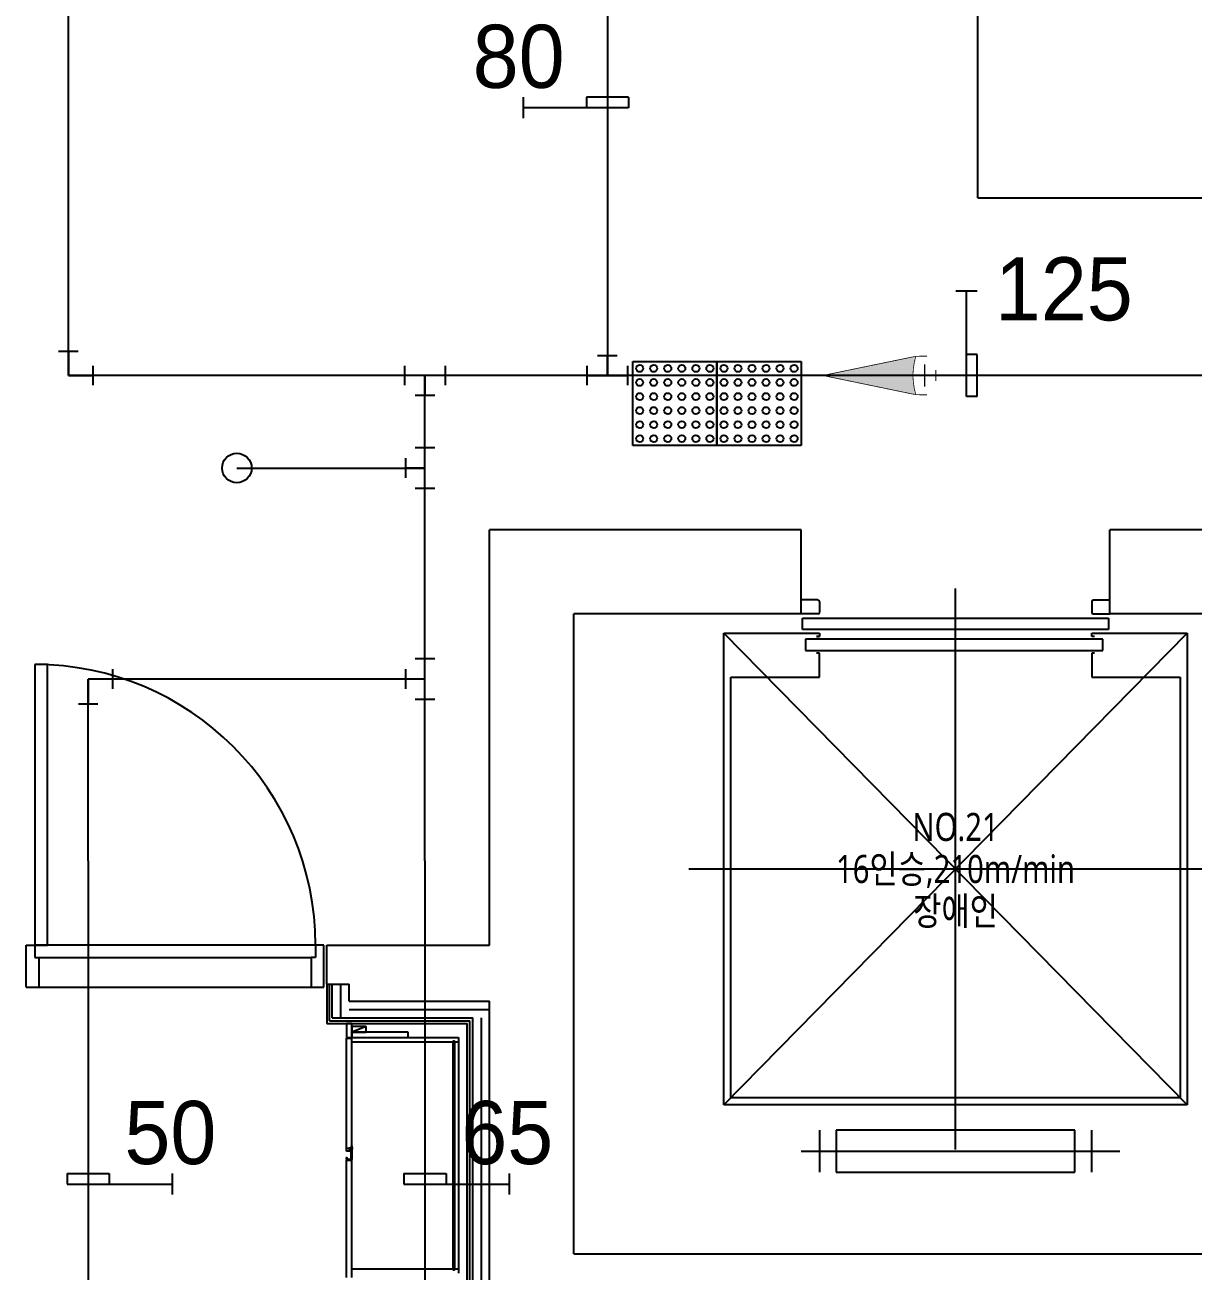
# Model space of a CAD drawing. Header units: millimetres. Extents: x 238075 to 303070, y -258150 to -205841.
# Drawn here: x 265478 to 269639, y -236923 to -232482 of the extents above; entities that cross this region are included whole.
import ezdxf
from ezdxf.enums import TextEntityAlignment as Align

# ---------------------------------------------------------------- set-up
doc = ezdxf.new("R2010")
doc.units = ezdxf.units.MM
doc.header["$LTSCALE"] = 200
for name, color, linetype in [('-소화(SP가지관)', 3, 'Continuous'), ('-소화(SP헤드하향)', 2, 'Continuous'), ('-소화(배관-SP 2차)', 1, 'Continuous'), ('L4', 4, 'Continuous'), ('TEX', 3, 'Continuous'), ('아파트', 253, 'Continuous')]:
    doc.layers.add(name, color=color, linetype=linetype)
doc.styles.add('돋움', font='Dotum.ttf')
doc.styles.add('맑은 고딕', font='malgun.ttf', dxfattribs={"width": 0.8})

# ---------------------------------------------------------------- blocks, each defined once
blk = doc.blocks.new('A$C78BA73EA')
for p, q in [((0.5, 5), (0.5, 0)), ((1, 5), (0.5, 5)), ((1, 5), (1, 3)), ((1, 3), (0.5, 3)), ((1, 0), (0, 0))]:
    blk.add_line(p, q)
blk = doc.blocks.new('A$C1978247E')
at = {"color": 0}
for p, q in [((-45.1, 90), (45.1, 90)), ((0, 0), (0, 90)), ((-93.8, -45.1), (-93.8, 45.1)), ((93.8, 0), (-93.8, 0)), ((93.8, -45.1), (93.8, 45.1))]:
    blk.add_line(p, q, dxfattribs=at)
blk = doc.blocks.new('A$C476E3A35')
at = {"color": 0}
for p, q in [((112.5, 0), (0, 0)), ((0, 0), (0, -113.2)), ((112.5, 45.1), (112.5, -45.1)), ((-45.1, -113.2), (45.1, -113.2))]:
    blk.add_line(p, q, dxfattribs=at)
blk = doc.blocks.new('A$C7822437B')
h = blk.add_hatch(color=256)
edge = h.paths.add_edge_path()
edge.add_arc((32.3, -12.2), 93.8, 76.7595, 83.3351, ccw=False)
edge.add_line((53.8, 79), (236.9, 41.1))
edge.add_line((236.9, 41.1), (53.8, 3.3))
edge.add_arc((32.3, 94.5), 93.8, 276.6649, 283.2405, ccw=False)
edge.add_arc((-108.7, 44.4), 157.9, 344.1932, 358.8116)
edge.add_arc((-108.7, 37.9), 157.9, 1.1884, 15.8068)
at = {"const_width": 1.56}
for points in [[(19.9, 81.5), (32.3, 81.5, -0.057837), (53.8, 79), (236.9, 41.1), (53.8, 3.3, -0.057837), (32.3, 0.8), (19.9, 0.8)], [(43.2, 80.9, -0.063872), (49.1, 41.1, -0.063872), (43.2, 1.4)]]:
    blk.add_lwpolyline(points, format="xyb", dxfattribs=at)
at = {"const_width": 2.6}
for points in [[(1.3, 52.9), (1.3, 41.1), (1.3, 29.4)], [(24.7, 64.6), (24.7, 41.1), (24.7, 17.7)]]:
    blk.add_lwpolyline(points, dxfattribs=at)

msp = doc.modelspace()

# ---------------------------------------------------------------- linework, layer by layer
at = {"layer": '-소화(SP가지관)'}
for p in [(266902.6, -234813.4, 54985.4), (265702.8, -235461.2, 54985.4)]:
    msp.add_line(p, (265702.8, -234813.4, 54985.4), dxfattribs=at)
at = {"layer": '-소화(SP가지관)', "color": 2, "ltscale": 0.25}
for p, q in [((265702.6, -235461.2, 54985.4), (265702.6, -237301.2, 54985.4)), ((266902.6, -235461.2, 54985.4), (266902.6, -237451.2, 54985.4))]:
    msp.add_line(p, q, dxfattribs=at)
at = {"layer": '-소화(SP헤드하향)'}
msp.add_circle((266232.6, -234061.2, 54985.4), 52.6, dxfattribs=at)
at = {"layer": '-소화(배관-SP 2차)', "color": 3}
for p, q in [((267552.6, -229736.8, 54985.4), (267552.6, -233731.2, 54985.4)), ((268872.6, -233098.4, 54985.4), (268871.9, -231102.5, 54985.4)), ((265632.6, -233731.2, 54985.4), (265632.6, -232385.2, 54985.4)), ((268872.6, -233098.4, 54985.4), (270902.6, -233098.4, 54985.4)), ((271882.6, -233731.2, 54985.4), (265632.6, -233731.2, 54985.4)), ((266902.6, -235461.2, 54985.4), (266902.6, -233731.2, 54985.4)), ((266826.4, -234061.2, 54985.4), (266902.6, -234061.2, 54985.4))]:
    msp.add_line(p, q, dxfattribs=at)
msp.add_line((266232.6, -234061.2, 54985.4), (266826.4, -234061.2, 54985.4))
at = {"layer": 'L4'}
for p, q in [((267642.6, -233681.2, 0), (267942.6, -233681.2, 0)), ((267642.6, -233981.2, 0), (267642.6, -233681.2, 0)), ((267942.6, -233681.2, 0), (267942.6, -233981.2, 0)), ((267942.6, -233681.2, 0), (268242.6, -233681.2, 0)), ((267942.6, -233981.2, 0), (267942.6, -233681.2, 0)), ((268242.6, -233681.2, 0), (268242.6, -233981.2, 0)), ((267942.6, -233981.2, 0), (267642.6, -233981.2, 0)), ((268242.6, -233981.2, 0), (267942.6, -233981.2, 0)), ((268242.6, -234281.2, 54985.4), (267132.6, -234281.2, 54985.4)), ((267132.6, -235761.2, 54985.4), (267132.6, -234281.2, 54985.4)), ((268242.6, -234581.2, 54985.4), (268242.6, -234281.2, 54985.4)), ((269342.6, -234581.2, 54985.4), (269342.6, -234281.2, 54985.4)), ((270332.6, -234281.2, 54985.4), (269342.6, -234281.2, 54985.4)), ((268792.6, -236490.2, 0), (268792.6, -234490.2, 0)), ((268302.6, -234531.2, 0), (268242.6, -234531.2, 0)), ((268307.6, -234536.2, 0), (268307.6, -234576.2, 0)), ((269277.6, -234536.2, 0), (269277.6, -234576.2, 0)), ((269282.6, -234531.2, 0), (269342.6, -234531.2, 0)), ((268242.6, -234581.2, 54985.4), (267432.6, -234581.2, 54985.4)), ((267432.6, -236861.2, 54985.4), (267432.6, -234581.2, 54985.4)), ((268302.6, -234581.2, 0), (268242.6, -234581.2, 0)), ((268247.6, -234636.2, 0), (268247.6, -234596.2, 0)), ((268247.6, -234596.2, 0), (269337.6, -234596.2, 0)), ((268792.6, -234636.2, 0), (268792.6, -234596.2, 0)), ((269282.6, -234581.2, 0), (269342.6, -234581.2, 0)), ((269337.6, -234596.2, 0), (269337.6, -234636.2, 0)), ((270032.6, -234581.2, 54985.4), (269342.6, -234581.2, 54985.4)), ((269337.6, -234636.2, 0), (268247.6, -234636.2, 0)), ((267967.6, -236331.2, 0), (269617.6, -234649.2, 0)), ((269617.6, -236331.2, 0), (267967.6, -234649.2, 0)), ((267967.6, -236331.2, 0), (267967.6, -234649.2, 0)), ((267967.6, -234649.2, 0), (268307.6, -234649.2, 0)), ((268257.6, -234671.2, 0), (268257.6, -234711.2, 0)), ((269317.6, -234671.2, 0), (268257.6, -234671.2, 0)), ((268307.6, -234661.2, 0), (268297.6, -234661.2, 0)), ((268297.6, -234661.2, 0), (268307.6, -234661.2, 0)), ((268307.6, -234649.2, 0), (268307.6, -234661.2, 0)), ((268792.6, -234711.2, 0), (268792.6, -234671.2, 0)), ((269277.6, -234649.2, 0), (269617.6, -234649.2, 0)), ((269277.6, -234661.2, 0), (269277.6, -234649.2, 0)), ((269287.6, -234661.2, 0), (269277.6, -234661.2, 0)), ((269317.6, -234711.2, 0), (269317.6, -234671.2, 0)), ((269617.6, -234649.2, 0), (269617.6, -236331.2, 0)), ((268257.6, -234711.2, 0), (269317.6, -234711.2, 0)), ((268307.6, -234721.2, 0), (268297.6, -234721.2, 0)), ((268307.6, -234806.2, 0), (268307.6, -234721.2, 0)), ((269287.6, -234721.2, 0), (269277.6, -234721.2, 0)), ((269277.6, -234721.2, 0), (269277.6, -234806.2, 0)), ((265557.6, -234761.2), (265512.6, -234761.2)), ((265512.6, -234761.2), (265512.6, -235761.2)), ((265557.6, -235761.2), (265557.6, -234761.2)), ((267992.6, -236306.2, 0), (267992.6, -234806.2, 0)), ((267992.6, -234806.2, 0), (268307.6, -234806.2, 0)), ((269277.6, -234806.2, 0), (269592.6, -234806.2, 0)), ((269592.6, -234806.2, 0), (269592.6, -236306.2, 0)), ((269742.6, -235490.2, 0), (267842.6, -235490.2, 0)), ((265482.6, -235761.2), (265512.6, -235761.2)), ((265482.6, -235911.3), (265482.6, -235761.2)), ((266512.6, -235761.2), (265512.6, -235761.2)), ((265512.6, -235761.2), (265512.6, -235806.2)), ((265512.6, -235761.2), (265557.6, -235761.2)), ((266512.6, -235761.2), (266512.6, -235806.2)), ((266542.6, -235761.2), (266512.6, -235761.2)), ((266542.6, -235911.3), (266542.6, -235761.2)), ((266552.6, -235901.2, 54985.4), (266552.6, -235761.2, 54985.4)), ((266552.6, -235761.2, 54985.4), (267132.6, -235761.2, 54985.4)), ((265512.6, -235806.2), (265527.6, -235806.2)), ((265527.6, -235806.2), (266497.6, -235806.2)), ((265527.6, -235806.2), (265527.6, -235911.3)), ((266512.6, -235806.2), (266497.6, -235806.2)), ((266497.6, -235806.2), (266497.6, -235911.3)), ((265482.6, -235911.3), (265527.6, -235911.3)), ((265527.6, -235911.3), (266497.6, -235911.3)), ((266497.6, -235911.3), (266542.6, -235911.3)), ((266552.6, -235901.2), (266552.6, -236041.2)), ((266552.6, -235901.2, 54985.4), (266632.6, -235901.2, 54985.4)), ((266562.6, -236031.2), (266562.6, -235901.2)), ((266572.6, -236021.2), (266572.6, -235901.2)), ((266602.6, -236021.2), (266602.6, -235901.2)), ((266632.6, -235961.2, 54985.4), (266632.6, -235901.2, 54985.4)), ((266632.6, -235961.2, 54985.4), (267132.6, -235961.2, 54985.4)), ((267132.6, -237361.2, 54985.4), (267132.6, -235961.2, 54985.4)), ((266632.6, -235991.2), (267132.6, -235991.2)), ((266552.6, -236041.2), (267052.6, -236041.2)), ((266562.6, -236031.2), (267062.6, -236031.2)), ((266572.6, -236021.2), (267072.6, -236021.2)), ((266642.6, -236041.2), (266622.6, -236041.2)), ((266622.6, -236041.2), (266622.6, -236091.2)), ((266642.6, -236091.2), (266642.6, -236041.2)), ((266692.6, -236051.2), (266642.6, -236071.2)), ((266692.6, -236051.2), (266642.6, -236051.2)), ((266642.6, -236051.2), (266642.6, -236071.2)), ((266692.6, -236071.2), (266692.6, -236051.2)), ((267052.6, -239761.2), (267052.6, -236041.2)), ((267062.6, -237421.2), (267062.6, -236031.2)), ((267072.6, -237421.2), (267072.6, -236021.2)), ((267102.6, -236021.2), (267102.6, -237361.2)), ((266622.6, -236091.2), (266642.6, -236091.2)), ((266622.6, -236496.3), (266622.6, -236093.2)), ((266622.6, -236093.2), (266640.6, -236093.2)), ((266640.6, -236093.2), (266640.6, -236496.3)), ((266842.6, -236071.2), (266642.6, -236071.2)), ((266642.6, -236071.2), (266642.6, -236091.2)), ((266642.6, -236071.2), (266692.6, -236071.2)), ((266642.6, -236091.2), (267022.6, -236091.2)), ((266642.6, -236931.2), (266642.6, -236091.2)), ((266642.6, -236091.2), (266842.6, -236091.2)), ((266642.6, -236106.2), (267022.6, -236106.2)), ((266842.6, -236091.2), (266842.6, -236071.2)), ((267003.6, -236102.2), (267007.6, -236102.2)), ((267003.6, -236920.2), (267003.6, -236102.2)), ((267007.6, -236102.2), (267007.6, -236920.2)), ((267022.6, -236091.2), (267022.6, -236931.2)), ((269617.6, -236331.2, 0), (267967.6, -236331.2, 0)), ((269592.6, -236306.2, 0), (267992.6, -236306.2, 0)), ((268307.6, -236421.2, 0), (268307.6, -236571.2, 0)), ((269217.6, -236421.2, 0), (268367.6, -236421.2, 0)), ((268367.6, -236421.2, 0), (268367.6, -236571.2, 0)), ((269217.6, -236571.2, 0), (269217.6, -236421.2, 0)), ((269277.6, -236571.2, 0), (269277.6, -236421.2, 0)), ((266640.6, -236496.3), (266622.6, -236496.3)), ((266647.4, -236486.3), (266627.1, -236486.3)), ((266629.6, -236486.2), (266629.4, -236486.3)), ((266629.4, -236486.3), (266629.7, -236486.5)), ((266630.5, -236485.7), (266630, -236486)), ((266630.2, -236486.7), (266631, -236487.1)), ((266631.5, -236485.2), (266631, -236485.5)), ((266632.2, -236487.4), (266631.7, -236487.4)), ((266632.5, -236485.1), (266632, -236485.1)), ((266633.2, -236487.4), (266632.8, -236487.4)), ((266633.5, -236485.1), (266633, -236485.1)), ((266634.3, -236487.4), (266633.8, -236487.4)), ((266634.7, -236485.1), (266634.1, -236485.1)), ((266635.5, -236487.4), (266634.9, -236487.4)), ((266635.8, -236485.1), (266635.3, -236485.1)), ((266636.6, -236487.4), (266636, -236487.4)), ((266636.9, -236485.1), (266636.4, -236485.1)), ((266637.7, -236487.4), (266637.2, -236487.4)), ((266638.1, -236485.1), (266637.5, -236485.1)), ((266641.8, -236487.4), (266638.3, -236487.4)), ((266639.2, -236485.1), (266638.7, -236485.1)), ((266639.3, -236496.3), (266640.6, -236496.3)), ((266640.7, -236485.1), (266639.8, -236485.1)), ((266640, -236522.5), (266640, -236503.3)), ((266640.6, -236486), (266640.6, -236476.3)), ((266640.6, -236476.3), (266641.5, -236476.3)), ((266640.9, -236486.3), (266640.6, -236486)), ((266640.6, -236486.6), (266640.9, -236486.3)), ((266640.6, -236496.3), (266640.6, -236486.6)), ((266641.8, -236485.1), (266641.3, -236485.1)), ((266641.8, -236476.6), (266641.8, -236525.3)), ((266641.8, -236486.3), (266641.8, -236483.8)), ((266641.8, -236483.8), (266642.3, -236483.8)), ((266641.8, -236485.1), (266641.8, -236487.4)), ((266641.8, -236486.3), (266641.8, -236488.8)), ((266641.8, -236488.8), (266642.3, -236488.8)), ((266642.3, -236486.3), (266642.3, -236483.8)), ((266642.3, -236486.3), (266642.3, -236488.8)), ((266642.7, -236486.3), (266643.3, -236486)), ((266643.3, -236486.6), (266642.7, -236486.3)), ((268242.6, -236496.2, 0), (269377.6, -236496.2, 0)), ((266622.6, -236524.3), (266622.6, -236519.3)), ((266622.6, -236946.3), (266622.6, -236528.2)), ((266622.6, -236528.2), (266640.6, -236528.2)), ((266623.6, -236518.3), (266623.8, -236518.3)), ((266640.8, -236526.3), (266624.6, -236526.3)), ((266624.8, -236519.1), (266625.5, -236523.2)), ((266626.9, -236524.5), (266638, -236524.5)), ((266640.6, -236528.2), (266640.6, -236946.3)), ((268367.6, -236571.2, 0), (269217.6, -236571.2, 0)), ((267432.6, -236861.2, 54985.4), (270032.6, -236861.2, 54985.4)), ((267022.6, -236916.2), (266642.6, -236916.2)), ((267007.6, -236920.2), (267003.6, -236920.2))]:
    msp.add_line(p, q, dxfattribs=at)
for centre in [(267667.6, -233706.2, 0), (267717.6, -233706.2, 0), (267767.6, -233706.2, 0), (267817.6, -233706.2, 0), (267867.6, -233706.2, 0), (267917.6, -233706.2, 0), (267967.6, -233706.2, 0), (268017.6, -233706.2, 0), (268067.6, -233706.2, 0), (268117.6, -233706.2, 0), (268167.6, -233706.2, 0), (268217.6, -233706.2, 0), (267667.6, -233756.2, 0), (267717.6, -233756.2, 0), (267767.6, -233756.2, 0), (267817.6, -233756.2, 0), (267867.6, -233756.2, 0), (267917.6, -233756.2, 0), (267967.6, -233756.2, 0), (268017.6, -233756.2, 0), (268067.6, -233756.2, 0), (268117.6, -233756.2, 0), (268167.6, -233756.2, 0), (268217.6, -233756.2, 0), (267667.6, -233806.2, 0), (267717.6, -233806.2, 0), (267767.6, -233806.2, 0), (267817.6, -233806.2, 0), (267867.6, -233806.2, 0), (267917.6, -233806.2, 0), (267967.6, -233806.2, 0), (268017.6, -233806.2, 0), (268067.6, -233806.2, 0), (268117.6, -233806.2, 0), (268167.6, -233806.2, 0), (268217.6, -233806.2, 0), (267667.6, -233856.2, 0), (267717.6, -233856.2, 0), (267767.6, -233856.2, 0), (267817.6, -233856.2, 0), (267867.6, -233856.2, 0), (267917.6, -233856.2, 0), (267967.6, -233856.2, 0), (268017.6, -233856.2, 0), (268067.6, -233856.2, 0), (268117.6, -233856.2, 0), (268167.6, -233856.2, 0), (268217.6, -233856.2, 0), (267667.6, -233906.2, 0), (267717.6, -233906.2, 0), (267767.6, -233906.2, 0), (267817.6, -233906.2, 0), (267867.6, -233906.2, 0), (267917.6, -233906.2, 0), (267967.6, -233906.2, 0), (268017.6, -233906.2, 0), (268067.6, -233906.2, 0), (268117.6, -233906.2, 0), (268167.6, -233906.2, 0), (268217.6, -233906.2, 0), (267667.6, -233956.2, 0), (267717.6, -233956.2, 0), (267767.6, -233956.2, 0), (267817.6, -233956.2, 0), (267867.6, -233956.2, 0), (267917.6, -233956.2, 0), (267967.6, -233956.2, 0), (268017.6, -233956.2, 0), (268067.6, -233956.2, 0), (268117.6, -233956.2, 0), (268167.6, -233956.2, 0), (268217.6, -233956.2, 0)]:
    msp.add_circle(centre, 12.5, dxfattribs=at)
for centre, radius, start, end in [((268302.6, -234536.2, 0), 5, 0, 90), ((269282.6, -234536.2, 0), 5, 90, 180), ((268302.6, -234576.2, 0), 5, 270, 0), ((269282.6, -234576.2, 0), 5, 180, 270), ((265512.6, -235761.2), 1000, 0, 90), ((266631.8, -236487.7), 2.64, 138.4173, 145.4861), ((266629.6, -236486.3), 0.0741, 19.245, 98.3292), ((266665.7, -236475.1), 37.7, 197.208, 197.5651), ((266631.9, -236485.1), 2.53, 213.0258, 224.05), ((266630, -236485.7), 0.29, 226.7385, 258.4595), ((266629.6, -236486), 0.222, 1.7332, 18.5847), ((266629.8, -236485.9), 0.0219, 48.5871, 143.9417), ((266631.9, -236485.9), 2.09, 181.0515, 201.9033), ((266634.1, -236485), 4.25, 193.523, 202.6398), ((266630.6, -236486.5), 0.658, 203.4789, 214.209), ((266630.1, -236486.8), 0.0219, 212.17, 307.5246), ((266629.7, -236486.2), 0.766, 298.1286, 314.6055), ((266630.5, -236486.4), 0.413, 219.6379, 234.7792), ((266633, -236487.6), 3.14, 135.0147, 142.8638), ((266630.5, -236485.8), 0.0996, 32.2014, 75.28), ((266675.7, -236472.3), 47.1, 196.6282, 198.3072), ((266643.7, -236483.8), 13, 187.231, 195.3461), ((266631.5, -236484), 1.6, 242.5006, 249.1706), ((266630.8, -236485.4), 0.0274, 40.3056, 135.6602), ((266642.4, -236482.9), 11.7, 192.6422, 199.3353), ((266636.4, -236484.5), 5.98, 205.8543, 211.4831), ((266632.9, -236486.8), 1.8, 191.5474, 202.6161), ((266631.5, -236487.5), 0.274, 198.946, 211.3213), ((266633.7, -236486), 2.49, 199.6727, 214.0503), ((266630.8, -236486.1), 1.61, 287.0142, 302.6927), ((266631.3, -236487.6), 0.0274, 212.17, 307.5246), ((266633.7, -236487.5), 3.14, 126.8791, 134.7481), ((266631.5, -236485.3), 0.0453, 48.2383, 80.6468), ((266630.8, -236485.8), 0.907, 13.8562, 30.9069), ((266631.4, -236485.4), 0.185, 30.5872, 55.7758), ((266676.8, -236472.3), 47.1, 196.3718, 198.7404), ((266631.8, -236487.3), 0.181, 217.649, 248.8398), ((266632.4, -236484.5), 0.707, 217.5454, 239.3813), ((266631.6, -236485.1), 0.274, 18.946, 31.3213), ((266631.8, -236485), 0.0274, 32.17, 127.5246), ((266627.4, -236486), 4.54, 7.6099, 11.9688), ((266643.7, -236484), 11.9, 186.4534, 195.5423), ((266643.5, -236483.1), 11.6, 190.2097, 198.6604), ((266630.2, -236488.9), 2.5, 27.6343, 36.5798), ((266633.5, -236485.9), 1.41, 124.0207, 146.0817), ((266634.6, -236486.8), 2.41, 190.1774, 202.2435), ((266632.5, -236487.7), 0.0274, 212.17, 307.5246), ((266632.7, -236487.6), 0.274, 198.946, 211.3213), ((266632.3, -236485.3), 0.235, 27.3429, 36.48), ((266631.2, -236485.8), 1.41, 13.1889, 28.003), ((266634.9, -236485.9), 2.58, 200.8574, 213.7621), ((266631, -236486.2), 2.2, 313.7829, 326.7419), ((266677.8, -236472.2), 47.1, 196.3718, 198.7404), ((266632.7, -236484.8), 0.0274, 32.17, 127.5246), ((266632.9, -236487.2), 0.195, 218.8211, 238.7844), ((266630.4, -236485.5), 2.51, 3.5644, 14.972), ((266632.5, -236484.9), 0.274, 18.946, 31.3213), ((266635.1, -236483.4), 2.66, 210.3355, 219.0204), ((266632.8, -236487.3), 0.0453, 228.2383, 260.6468), ((266645.8, -236483.7), 13, 187.0368, 195.3461), ((266644.5, -236482.9), 11.7, 190.9113, 199.3353), ((266635.6, -236486.6), 2.47, 192.5382, 204.455), ((266631.1, -236489), 2.66, 30.3355, 39.0204), ((266636, -236485.8), 2.77, 200.0249, 212.4635), ((266633.7, -236487.6), 0.274, 198.946, 211.3213), ((266633.4, -236487.7), 0.0274, 212.17, 307.5246), ((266635.7, -236487.3), 3.14, 126.8791, 136.1819), ((266633.5, -236485.1), 0.0453, 48.2383, 80.6468), ((266632.2, -236486.2), 1.92, 309.8197, 323.7041), ((266633.4, -236485.3), 0.235, 27.3429, 47.4419), ((266632.4, -236485.8), 1.41, 13.1889, 28.003), ((266678.9, -236472.2), 47.1, 196.3718, 198.7404), ((266634, -236487.2), 0.287, 210.0693, 226.5252), ((266633.8, -236487.3), 0.0453, 228.2383, 260.6468), ((266633.9, -236484.8), 0.0274, 32.17, 127.5246), ((266631.5, -236485.5), 2.51, 3.5644, 14.972), ((266633.7, -236484.9), 0.274, 18.946, 31.3213), ((266636.2, -236483.4), 2.66, 210.3355, 219.0204), ((266646.9, -236483.7), 13, 187.0368, 195.3461), ((266645.6, -236482.9), 11.7, 190.9113, 199.3353), ((266632.3, -236489), 2.66, 30.3355, 39.0204), ((266636.8, -236486.6), 2.47, 192.5382, 204.455), ((266634.8, -236487.6), 0.274, 198.946, 211.3213), ((266636.9, -236487.3), 3.14, 126.8791, 136.1819), ((266637.2, -236485.8), 2.77, 200.0249, 212.4635), ((266633.4, -236486.2), 1.92, 309.8197, 323.7041), ((266634.6, -236487.7), 0.0274, 212.17, 307.5246), ((266634.5, -236485.3), 0.235, 27.3429, 47.4419), ((266634.7, -236485.1), 0.0453, 48.2383, 80.6468), ((266633.5, -236485.8), 1.41, 13.1889, 28.003), ((266635.1, -236487.2), 0.287, 210.0693, 226.5252), ((266680.1, -236472.2), 47.1, 196.3718, 198.7404), ((266634.9, -236487.3), 0.0453, 228.2383, 260.6468), ((266635, -236484.8), 0.0274, 32.17, 127.5246), ((266634.8, -236484.9), 0.274, 18.946, 31.3213), ((266637.3, -236483.4), 2.66, 210.3355, 219.0204), ((266632.6, -236485.5), 2.51, 3.5644, 14.972), ((266648, -236483.7), 13, 187.0368, 195.3461), ((266646.7, -236482.9), 11.7, 190.9113, 199.3353), ((266637.9, -236486.6), 2.47, 192.5382, 204.455), ((266633.4, -236489), 2.66, 30.3355, 39.0204), ((266638, -236487.3), 3.14, 126.8791, 136.1819), ((266638.3, -236485.8), 2.77, 200.0249, 212.4635), ((266634.5, -236486.2), 1.92, 309.8197, 323.7041), ((266635.9, -236487.6), 0.274, 198.946, 211.3213), ((266635.7, -236487.7), 0.0274, 212.17, 307.5246), ((266635.7, -236485.3), 0.235, 27.3429, 47.4419), ((266635.8, -236485.1), 0.0453, 48.2383, 80.6468), ((266634.6, -236485.8), 1.41, 13.1889, 28.003), ((266681.2, -236472.2), 47.1, 196.3718, 198.7404), ((266636.2, -236487.2), 0.287, 210.0693, 226.5252), ((266636.1, -236487.3), 0.0453, 228.2383, 260.6468), ((266636.1, -236484.8), 0.0274, 32.17, 127.5246), ((266633.8, -236485.5), 2.51, 3.5644, 14.972), ((266635.9, -236484.9), 0.274, 18.946, 31.3213), ((266638.5, -236483.4), 2.66, 210.3355, 219.0204), ((266649.2, -236483.7), 13, 187.0368, 195.3461), ((266647.9, -236482.9), 11.7, 190.9113, 199.3353), ((266639, -236486.6), 2.47, 192.5382, 204.455), ((266634.5, -236489), 2.66, 30.3355, 39.0204), ((266639.4, -236485.8), 2.77, 200.0249, 212.4635), ((266637.1, -236487.6), 0.274, 198.946, 211.3213), ((266636.8, -236487.7), 0.0274, 212.17, 307.5246), ((266639.1, -236487.3), 3.14, 126.8791, 136.1819), ((266636.9, -236485.1), 0.0453, 48.2383, 80.6468), ((266635.6, -236486.2), 1.92, 309.8197, 323.7041), ((266636.8, -236485.3), 0.235, 27.3429, 47.4419), ((266635.8, -236485.8), 1.41, 13.1889, 28.003), ((266682.3, -236472.2), 47.1, 196.3718, 198.7404), ((266637.4, -236487.2), 0.287, 210.0693, 226.5252), ((266637.2, -236487.3), 0.0453, 228.2383, 260.6468), ((266639.6, -236483.4), 2.66, 210.3355, 219.0204), ((266637.1, -236484.9), 0.274, 18.946, 31.3213), ((266634.9, -236485.5), 2.51, 3.5644, 14.972), ((266637.3, -236484.8), 0.0274, 32.17, 127.5246), ((266650.3, -236483.7), 13, 187.0368, 195.3461), ((266649, -236482.9), 11.7, 190.9113, 199.3353), ((266635.7, -236489), 2.66, 30.3355, 39.0204), ((266640.2, -236486.6), 2.47, 192.5382, 204.455), ((266638.2, -236487.6), 0.274, 198.946, 211.3213), ((266640.3, -236487.3), 3.14, 126.8791, 136.1819), ((266640.6, -236485.8), 2.77, 200.0249, 212.4635), ((266636.8, -236486.2), 1.92, 309.8197, 323.7041), ((266638, -236487.7), 0.0274, 212.17, 307.5246), ((266638.1, -236485.1), 0.0453, 48.2383, 80.6468), ((266637.9, -236485.3), 0.235, 27.3429, 47.4419), ((266636.9, -236485.8), 1.41, 13.1889, 28.003), ((266638.5, -236487.2), 0.287, 210.0693, 226.5252), ((266683.5, -236472.2), 47.1, 196.3718, 198.7404), ((266638.3, -236487.3), 0.0453, 228.2383, 260.6468), ((266640.7, -236483.4), 2.66, 210.3355, 219.0204), ((266638.2, -236484.9), 0.274, 18.946, 31.3213), ((266638.4, -236484.8), 0.0274, 32.17, 127.5246), ((266636, -236485.5), 2.51, 3.5644, 14.972), ((266651.4, -236483.7), 13, 187.0368, 195.3461), ((266650.1, -236482.9), 11.7, 190.9113, 199.3353), ((266641.3, -236486.6), 2.47, 192.5382, 204.455), ((266636.8, -236489), 2.66, 30.3355, 39.0204), ((266641.7, -236485.8), 2.77, 200.0249, 212.4635), ((266637.9, -236486.2), 1.92, 309.8197, 323.7041), ((266639.1, -236487.7), 0.0274, 212.17, 307.5246), ((266639.3, -236487.6), 0.274, 198.946, 211.3213), ((266641.4, -236487.3), 3.14, 126.8791, 136.1819), ((266639.2, -236485.1), 0.0453, 48.2383, 80.6468), ((266639.1, -236485.3), 0.235, 27.3429, 47.4419), ((266638, -236485.8), 1.41, 13.1889, 28.003), ((266610, -236502.7), 30, 358.9773, 12.4439), ((266684.6, -236472.2), 47.1, 196.3718, 198.7404), ((266639.6, -236487.2), 0.287, 210.0693, 226.5252), ((266639.5, -236487.3), 0.0453, 228.2383, 260.6468), ((266639.5, -236484.8), 0.0274, 32.17, 127.5246), ((266641.9, -236483.4), 2.66, 210.3355, 219.0204), ((266639.3, -236484.9), 0.274, 18.946, 31.3213), ((266637.2, -236485.5), 2.51, 3.5644, 14.972), ((266652.6, -236483.7), 13, 187.0368, 195.3461), ((266651.3, -236482.9), 11.7, 190.9113, 199.3353), ((266642.5, -236486.6), 2.47, 192.5382, 204.455), ((266637.9, -236489), 2.66, 30.3355, 39.0204), ((266642.9, -236485.8), 2.77, 200.0249, 212.4635), ((266640.3, -236487.7), 0.0274, 212.17, 307.5246), ((266640.5, -236487.6), 0.274, 198.946, 211.3213), ((266639, -236486.2), 1.92, 309.8197, 323.7041), ((266640.8, -236487.2), 0.287, 210.0693, 226.5252), ((266642.9, -236487.3), 3.14, 126.8791, 136.1819), ((266640.6, -236487.3), 0.0453, 228.2383, 260.6468), ((266640.7, -236485.1), 0.0453, 48.2383, 80.6468), ((266640.6, -236485.3), 0.235, 27.3429, 47.4419), ((266639, -236486.3), 2.05, 21.6473, 31.9765), ((266641, -236484.8), 0.0274, 32.17, 127.5246), ((266611.5, -236498.1), 32, 20.8808, 23.0667), ((266643.4, -236483.4), 2.66, 210.3355, 219.0204), ((266640.8, -236484.9), 0.274, 18.946, 31.3213), ((266638.7, -236485.5), 2.51, 3.5644, 14.972), ((266654.1, -236483.7), 13, 187.0368, 192.9617), ((266631.9, -236486.5), 9.48, 359.4206, 8.7578), ((266641.5, -236476.6), 0.3, 360, 90), ((266639.9, -236486.3), 3.43, 4.5021, 45.963), ((266639.9, -236486.3), 3.43, 314.037, 355.4979), ((266623.6, -236519.3), 1, 90, 180), ((266624.6, -236524.3), 2, 180, 270), ((266623.8, -236519.3), 1, 9.4623, 90), ((266626.9, -236523), 1.5, 189.4623, 270), ((266638, -236522.5), 2, 270, 0), ((266640.8, -236525.3), 1, 270, 0)]:
    msp.add_arc(centre, radius, start, end, dxfattribs=at)
at = {"layer": '아파트'}
msp.add_circle((263075.4, -230841.1, 54985.4), 25000, dxfattribs=at)

# ---------------------------------------------------------------- block references
at = {"layer": '-소화(SP가지관)', "color": 2, "ltscale": 0.25}
for name, p, xscale, yscale, zscale, rotation in [('A$C476E3A35', (265632.6, -233731.2, 54985.4), 0.7731199999823013, 0.7731199999823013, 0.7731199999823013, 90.00000000000006), ('A$C1978247E', (266902.6, -233731.2, 54985.4), -0.773119999980927, 0.773119999980927, 0.773119999980927, 180), ('A$C1978247E', (266902.6, -234061.2, 54985.4), -0.773119999980927, 0.773119999980927, 0.773119999980927, 90), ('A$C1978247E', (266902.6, -234813.4, 54985.4), -0.773119999980927, 0.773119999980927, 0.773119999980927, 90)]:
    msp.add_blockref(name, p, dxfattribs=dict(at, xscale=xscale, yscale=yscale, zscale=zscale, rotation=rotation))
for name, p, xscale, yscale, zscale in [('A$C1978247E', (267552.6, -233731.2, 54985.4), -0.773119999980927, 0.773119999980927, 0.773119999980927), ('A$C476E3A35', (265702.8, -234813.4, 54985.4), 0.7731199999823013, 0.7731199999823013, 0.7731199999823013)]:
    msp.add_blockref(name, p, dxfattribs=dict(at, xscale=xscale, yscale=yscale, zscale=zscale))
for name, p, xscale, yscale, zscale, rotation in [('A$C78BA73EA', (267252.6, -232814.6, 54985.4), -75, 75, 75, 269.9999999993028), ('A$C78BA73EA', (268794.1, -233431.2, 54985.4), -75, 75, 75, 180), ('A$C7822437B', (268724.8, -233660.9, 54985.4), 1.70999999999921, 1.70999999999921, 1.70999999999921, 180), ('A$C78BA73EA', (266002.6, -236650.4, 54985.4), 75, 75, 75, 89.99999999995006), ('A$C78BA73EA', (267202.6, -236650.4, 54985.4), 75, 75, 75, 89.99999999995006)]:
    msp.add_blockref(name, p, dxfattribs=dict(xscale=xscale, yscale=yscale, zscale=zscale, rotation=rotation))

# ---------------------------------------------------------------- texts
at = {"layer": 'L4', "style": '맑은 고딕', "width": 0.8}
for s, p in [('NO.21', (268792.6, -235340.2, 0)), ('16인승,210m/min', (268792.6, -235490.2, 0)), ('장애인', (268792.6, -235640.2, 0))]:
    msp.add_text(s, height=100, dxfattribs=at).set_placement(p, align=Align.MIDDLE_CENTER)
at = {"layer": 'TEX', "style": '돋움'}
msp.add_text('80', height=225, rotation=360, dxfattribs=at).set_placement((267072.7, -232706.2, 54985.4))
for s, p in [('125', (268932.8, -233534.9, 54985.4)), ('50', (265832.1, -236542, 54985.4)), ('65', (267032.1, -236542, 54985.4))]:
    msp.add_text(s, height=225, dxfattribs=at).set_placement(p)

doc.saveas('drawing.dxf')
